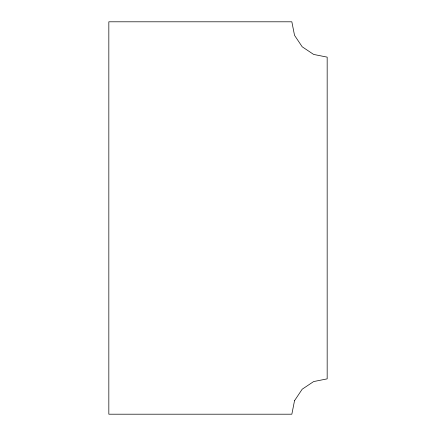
<?xml version="1.0" encoding="UTF-8"?>
<svg xmlns="http://www.w3.org/2000/svg" width="436" height="436" viewBox="0 0 436 436"><rect width="100%" height="100%" fill="white"/><g stroke="black" fill="none" stroke-linecap="round" stroke-linejoin="round"><path stroke-width="0.65" d="M294.529 400.679L291.842 414.2L108.831 414.2L108.831 21.8L291.842 21.8L294.529 35.321L302.186 46.783L313.648 54.44L327.169 57.132L327.169 378.868L313.648 381.56L302.186 389.217L294.529 400.679"/></g></svg>
